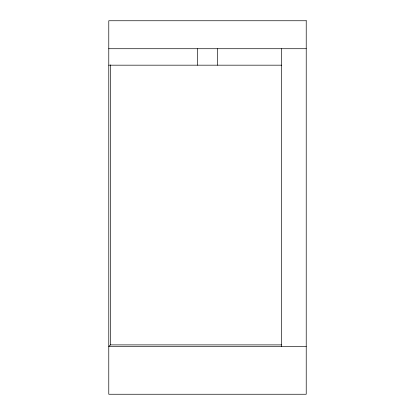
<?xml version="1.0" encoding="UTF-8"?>
<svg xmlns="http://www.w3.org/2000/svg" width="415" height="415" viewBox="0 0 415 415"><rect width="100%" height="100%" fill="white"/><g stroke="black" fill="none" stroke-linecap="round" stroke-linejoin="round"><path stroke-width="0.62" d="M110.421 64.922L110.421 344.891L108.777 346.535L306.223 346.535M108.777 48.721L306.223 48.721M108.777 65.176L281.541 65.176M110.421 344.891L281.541 344.891M281.541 48.721L281.541 346.535M217.372 48.721L217.372 65.176M197.628 48.721L197.628 65.176M306.223 20.75L108.777 20.75L108.777 394.25L306.223 394.25L306.223 20.75"/></g></svg>
